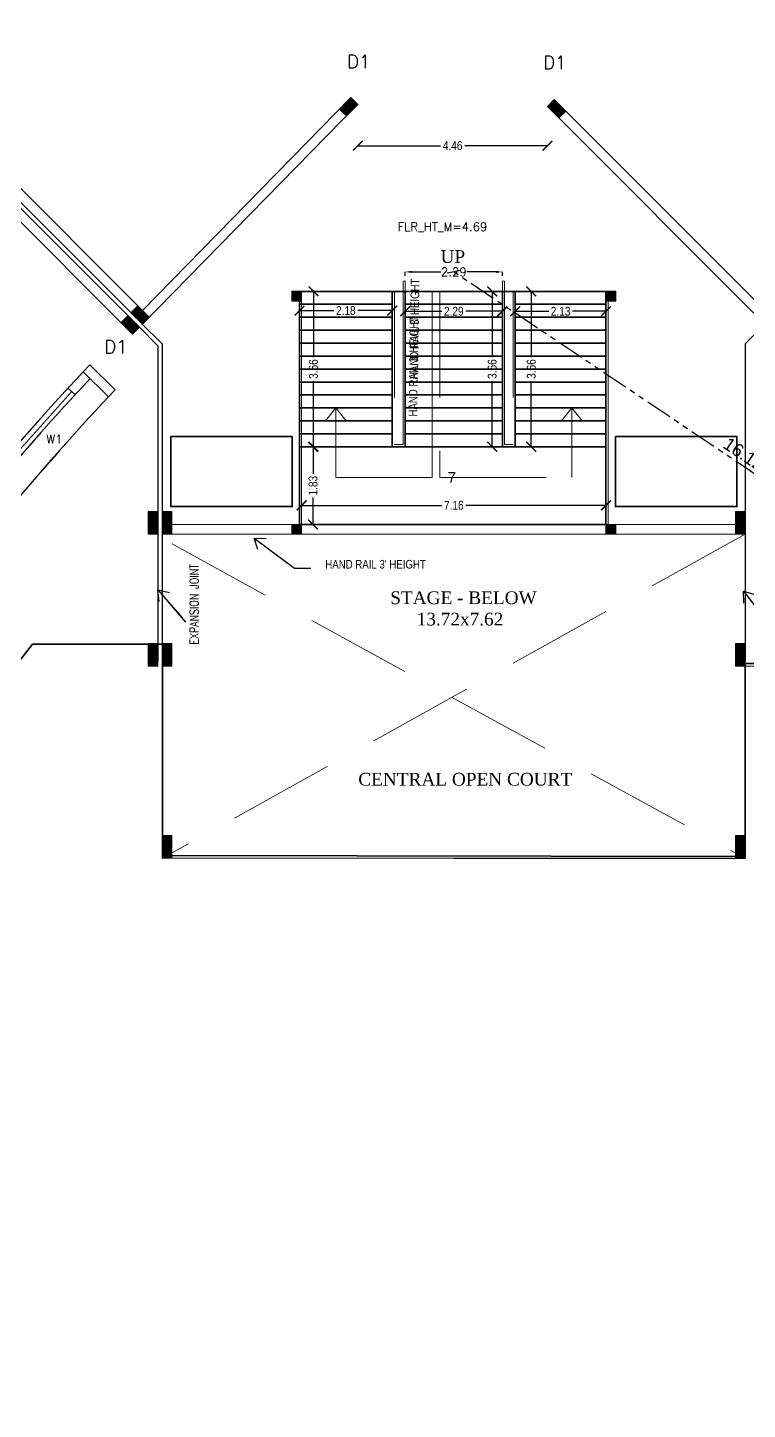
# Model space of a CAD drawing. Header units: metres. Extents: x 43 to 977, y 102 to 459.
# Drawn here: x 560.44 to 577.38, y 195.22 to 227.73 of the extents above; entities that cross this region are included whole.
import ezdxf

# ---------------------------------------------------------------- set-up
doc = ezdxf.new("R2010")
doc.units = ezdxf.units.M
doc.header["$MEASUREMENT"] = 0
doc.header["$PDMODE"] = 3
doc.linetypes.add('HIDDEN', pattern=[0.375, 0.25, -0.125])
doc.linetypes.add('PHANTOM2', pattern=[1.25, 0.625, -0.125, 0.125, -0.125, 0.125, -0.125])
doc.layers.get('0').update_dxf_attribs({"lineweight": 0})
doc.layers.get('Defpoints').update_dxf_attribs({"lineweight": 0})
for name, color, linetype, lineweight in [('BLK_1_FLR_1_BLT_UP_AREA_DEDUCT_EXISTING', 4, 'Continuous', 35), ('BLK_1_FLR_1_DRINKING_WATER', 7, 'Continuous', 35), ('BLK_1_FLR_1_EXIT_WIDTH_STAIR', 4, 'Continuous', 35), ('BLK_1_FLR_1_STAIR_7', 4, 'Continuous', 35), ('BLK_1_FLR_1_STAIR_7_FLIGHT_1', 4, 'Continuous', 35), ('BLK_1_FLR_1_STAIR_7_FLIGHT_2', 4, 'Continuous', 35), ('BLK_1_FLR_1_STAIR_7_FLIGHT_3', 4, 'Continuous', 35), ('BLK_1_FLR_1_STAIR_7_LANDING_1', 4, 'Continuous', 35), ('Column', 1, 'Continuous', 0), ('DIST_EXIT', 7, 'Continuous', 35), ('dotted line', 9, 'Continuous', 0), ('FURN', 30, 'Continuous', 0), ('hatch', 7, 'Continuous', 0), ('main wall', 150, 'Continuous', 0), ('RTEXT', 4, 'Continuous', 0), ('Staircase', 140, 'Continuous', 0), ('TE', 9, 'Continuous', 0), ('TEXT', 130, 'Continuous', 0), ('WALL', 7, 'Continuous', 0), ('WIN', 13, 'Continuous', 0)]:
    doc.layers.add(name, color=color, linetype=linetype, lineweight=lineweight)
doc.styles.add('ARIAL', font='arial.ttf')
doc.styles.add('RTEXT', font='arial.ttf', dxfattribs={"width": 0.8, "height": 8})
doc.styles.get("Standard").update_dxf_attribs({"font": 'romans.shx'})
doc.styles.add('style2', font='romantic.ttf')
doc.styles.add('style4', font='swissek.ttf')
doc.styles.add('visa', font='swissc.ttf')
doc.dimstyles.new('Copy of o3 400', dxfattribs={"dimscale": 0.23, "dimtxt": 0.9, "dimasz": 1, "dimexe": 5, "dimexo": 9, "dimgap": 0.23, "dimtad": 0, "dimlfac": 4, "dimzin": 3, "dimdsep": 46, "dimtxsty": 'visa', "dimblk": 'ARCHTICK', "dimcen": 0.09, "dimse1": 1, "dimse2": 1, "dimclrd": 7, "dimclre": 256, "dimclrt": 7, "dimadec": 0, "dimazin": 0, "dimtfac": 0.23, "dimtofl": 0, "dimtmove": 2, "dimatfit": 1, "dimldrblk": 'ARCHTICK', "dimfxl": 0, "dimtolj": 1, "dimtzin": 0, "dimarcsym": 0})
doc.dimstyles.new('o3', dxfattribs={"dimscale": 0.23, "dimtxt": 0.9, "dimasz": 1, "dimexe": 5, "dimexo": 9, "dimgap": 0.23, "dimtad": 0, "dimzin": 3, "dimdsep": 46, "dimtxsty": 'visa', "dimblk": 'ARCHTICK', "dimcen": 0.09, "dimse1": 1, "dimse2": 1, "dimclrd": 7, "dimclre": 256, "dimclrt": 7, "dimadec": 0, "dimazin": 0, "dimtfac": 0.23, "dimtofl": 0, "dimtmove": 2, "dimatfit": 1, "dimldrblk": 'ARCHTICK', "dimfxl": 0, "dimtolj": 1, "dimtzin": 0, "dimarcsym": 0})
doc.dimstyles.new('OPEN SPACE', dxfattribs={"dimtxt": 0.3, "dimasz": 0.23, "dimexe": 0.1875, "dimexo": 0.0625, "dimgap": 0.09, "dimtad": 3, "dimzin": 0, "dimdsep": 46, "dimtxsty": 'ARIAL', "dimblk": 'OBLIQUE', "dimcen": 0.09, "dimse1": 1, "dimse2": 1, "dimclrd": 6, "dimclre": 6, "dimclrt": 7, "dimadec": 0, "dimazin": 0, "dimtfac": 0.5, "dimtix": 1, "dimtmove": 0, "dimatfit": 3, "dimfxl": 0, "dimtolj": 1, "dimtzin": 0, "dimarcsym": 0})
doc.dimstyles.new('STANDARD$0', dxfattribs={"dimtxt": 7, "dimasz": 3, "dimexe": 3, "dimexo": 1, "dimgap": 1.5, "dimtad": 1, "dimdec": 1, "dimzin": 1, "dimdsep": 46, "dimlunit": 4, "dimtxsty": 'Standard', "dimblk": 'OBLIQUE', "dimcen": 0.09375, "dimdle": 1, "dimclrd": 8, "dimclre": 8, "dimclrt": 7, "dimadec": 1, "dimazin": 0, "dimtfac": 1, "dimtdec": 1, "dimtix": 1, "dimtmove": 2, "dimatfit": 3, "dimldrblk": 'ARCHTICK', "dimfxl": 0, "dimfrac": 2, "dimtolj": 1, "dimtzin": 0, "dimarcsym": 0})

# ---------------------------------------------------------------- blocks, each defined once
blk = doc.blocks.new('_ArchTick')
at = {"color": 0, "const_width": 0.15}
blk.add_lwpolyline([(-0.5, -0.5), (0.5, 0.5)], dxfattribs=at)
blk = doc.blocks.new('*D235')
at = {"layer": 'Defpoints', "color": 0, "lineweight": 30}
for p in [(574.051, 216.491), (566.889, 216.041), (574.051, 216.041)]:
    blk.add_point(p, dxfattribs=at)
at = {"layer": 'WALL', "color": 7, "lineweight": -2}
for p, q in [((566.889, 216.491), (570.189, 216.491)), ((574.051, 216.491), (570.752, 216.491))]:
    blk.add_line(p, q, dxfattribs=at)
at = {"layer": 'WALL', "color": 7, "lineweight": -2, "xscale": 0.23, "yscale": 0.23, "zscale": 0.23, "rotation": 180}
blk.add_blockref('_ArchTick', (566.889, 216.491), dxfattribs=at)
at = {"layer": 'WALL', "color": 7, "lineweight": -2, "xscale": 0.23, "yscale": 0.23, "zscale": 0.23}
blk.add_blockref('_ArchTick', (574.051, 216.491), dxfattribs=at)
at = {"layer": 'WALL', "color": 7, "insert": (570.47, 216.491), "char_height": 0.207, "attachment_point": 5, "style": 'visa'}
blk.add_mtext('\\A1;7.16', dxfattribs=at)
blk = doc.blocks.new('*D525')
at = {"layer": 'Defpoints', "color": 0, "lineweight": 30}
for p in [(568.212, 225.922), (572.674, 225.874), (568.212, 224.953)]:
    blk.add_point(p, dxfattribs=at)
at = {"layer": 'WALL', "color": 7, "lineweight": -2}
for p, q in [((568.212, 224.953), (570.16, 224.953)), ((572.674, 224.953), (570.727, 224.953))]:
    blk.add_line(p, q, dxfattribs=at)
at = {"layer": 'WALL', "color": 7, "lineweight": -2, "xscale": 0.23, "yscale": 0.23, "zscale": 0.23, "rotation": 180}
blk.add_blockref('_ArchTick', (568.212, 224.953), dxfattribs=at)
at = {"layer": 'WALL', "color": 7, "lineweight": -2, "xscale": 0.23, "yscale": 0.23, "zscale": 0.23}
blk.add_blockref('_ArchTick', (572.674, 224.953), dxfattribs=at)
at = {"layer": 'WALL', "color": 7, "insert": (570.443, 224.953), "char_height": 0.207, "attachment_point": 5, "style": 'visa'}
blk.add_mtext('\\A1;4.46', dxfattribs=at)
blk = doc.blocks.new('*D696')
at = {"layer": 'BLK_1_FLR_1_STAIR_7_LANDING_1', "color": 1, "lineweight": -2, "ltscale": 20}
for p, q in [((566.889, 216.491), (570.188, 216.491)), ((574.051, 216.491), (570.751, 216.491))]:
    blk.add_line(p, q, dxfattribs=at)
at = {"layer": 'Defpoints', "color": 0, "lineweight": 30, "ltscale": 20}
for p in [(574.051, 216.491), (566.889, 216.041), (574.051, 216.041)]:
    blk.add_point(p, dxfattribs=at)
at = {"layer": 'BLK_1_FLR_1_STAIR_7_LANDING_1', "color": 1, "lineweight": -2, "ltscale": 20, "xscale": 0.23, "yscale": 0.23, "zscale": 0.23, "rotation": 180}
blk.add_blockref('_ArchTick', (566.889, 216.491), dxfattribs=at)
at = {"layer": 'BLK_1_FLR_1_STAIR_7_LANDING_1', "color": 1, "lineweight": -2, "ltscale": 20, "xscale": 0.23, "yscale": 0.23, "zscale": 0.23}
blk.add_blockref('_ArchTick', (574.051, 216.491), dxfattribs=at)
at = {"layer": 'BLK_1_FLR_1_STAIR_7_LANDING_1', "color": 1, "lineweight": 35, "ltscale": 20, "insert": (570.47, 216.491), "char_height": 0.207, "attachment_point": 5, "style": 'visa'}
blk.add_mtext('\\A1;7.16', dxfattribs=at)
blk = doc.blocks.new('*D710')
at = {"layer": 'BLK_1_FLR_1_STAIR_7_LANDING_1', "color": 2, "lineweight": -2, "ltscale": 20}
for p, q in [((567.158, 217.869), (567.158, 217.231)), ((567.158, 216.041), (567.158, 216.679))]:
    blk.add_line(p, q, dxfattribs=at)
at = {"layer": 'Defpoints', "color": 0, "lineweight": 30, "ltscale": 20}
for p in [(566.838, 217.869), (566.838, 216.041), (567.158, 216.041)]:
    blk.add_point(p, dxfattribs=at)
at = {"layer": 'BLK_1_FLR_1_STAIR_7_LANDING_1', "color": 2, "lineweight": -2, "ltscale": 20, "xscale": 0.23, "yscale": 0.23, "zscale": 0.23}
for p, rotation in [((567.158, 217.869), 90), ((567.158, 216.041), 270)]:
    blk.add_blockref('_ArchTick', p, dxfattribs=dict(at, rotation=rotation))
at = {"layer": 'BLK_1_FLR_1_STAIR_7_LANDING_1', "color": 2, "lineweight": 35, "ltscale": 20, "insert": (567.158, 216.955), "char_height": 0.207, "attachment_point": 5, "rotation": 90, "style": 'visa'}
blk.add_mtext('\\A1;1.83', dxfattribs=at)
blk = doc.blocks.new('*D711')
at = {"layer": 'BLK_1_FLR_1_STAIR_7_FLIGHT_1', "color": 2, "lineweight": -2, "ltscale": 20}
for p, q in [((566.838, 221.073), (567.65, 221.073)), ((569.022, 221.073), (568.21, 221.073))]:
    blk.add_line(p, q, dxfattribs=at)
at = {"layer": 'Defpoints', "color": 0, "lineweight": 30, "ltscale": 20}
for p in [(566.838, 221.526), (569.022, 221.526), (566.838, 221.073)]:
    blk.add_point(p, dxfattribs=at)
at = {"layer": 'BLK_1_FLR_1_STAIR_7_FLIGHT_1', "color": 2, "lineweight": -2, "ltscale": 20, "xscale": 0.23, "yscale": 0.23, "zscale": 0.23, "rotation": 180}
blk.add_blockref('_ArchTick', (566.838, 221.073), dxfattribs=at)
at = {"layer": 'BLK_1_FLR_1_STAIR_7_FLIGHT_1', "color": 2, "lineweight": -2, "ltscale": 20, "xscale": 0.23, "yscale": 0.23, "zscale": 0.23}
blk.add_blockref('_ArchTick', (569.022, 221.073), dxfattribs=at)
at = {"layer": 'BLK_1_FLR_1_STAIR_7_FLIGHT_1', "color": 2, "lineweight": 35, "ltscale": 20, "insert": (567.93, 221.073), "char_height": 0.207, "attachment_point": 5, "style": 'visa'}
blk.add_mtext('\\A1;2.18', dxfattribs=at)
blk = doc.blocks.new('*D712')
at = {"layer": 'BLK_1_FLR_1_STAIR_7_FLIGHT_1', "color": 1, "lineweight": -2, "ltscale": 20}
for p, q in [((567.167, 221.526), (567.167, 219.98)), ((567.167, 217.869), (567.167, 219.416))]:
    blk.add_line(p, q, dxfattribs=at)
at = {"layer": 'Defpoints', "color": 0, "lineweight": 30, "ltscale": 20}
for p in [(566.838, 221.526), (566.838, 217.869), (567.167, 217.869)]:
    blk.add_point(p, dxfattribs=at)
at = {"layer": 'BLK_1_FLR_1_STAIR_7_FLIGHT_1', "color": 1, "lineweight": -2, "ltscale": 20, "xscale": 0.23, "yscale": 0.23, "zscale": 0.23}
for p, rotation in [((567.167, 221.526), 90), ((567.167, 217.869), 270)]:
    blk.add_blockref('_ArchTick', p, dxfattribs=dict(at, rotation=rotation))
at = {"layer": 'BLK_1_FLR_1_STAIR_7_FLIGHT_1', "color": 1, "lineweight": 35, "ltscale": 20, "insert": (567.167, 219.698), "char_height": 0.207, "attachment_point": 5, "rotation": 90, "style": 'visa'}
blk.add_mtext('\\A1;3.66', dxfattribs=at)
blk = doc.blocks.new('*D713')
at = {"layer": 'BLK_1_FLR_1_EXIT_WIDTH_STAIR', "color": 0, "lineweight": -2}
for p, q in [((569.327, 221.894), (569.327, 221.983)), ((569.479, 221.983), (570.163, 221.983)), ((571.46, 221.983), (570.777, 221.983)), ((571.613, 221.894), (571.613, 221.983))]:
    blk.add_line(p, q, dxfattribs=at)
at = {"layer": 'BLK_1_FLR_1_EXIT_WIDTH_STAIR', "color": 0, "lineweight": 30}
for points in [[(569.479, 222.009), (569.479, 221.958), (569.327, 221.983)], [(571.46, 222.009), (571.46, 221.958), (571.613, 221.983)]]:
    blk.add_solid(points, dxfattribs=at)
at = {"layer": 'Defpoints', "color": 0, "lineweight": 30}
for p in [(569.327, 221.983), (569.327, 221.526), (571.613, 221.526)]:
    blk.add_point(p, dxfattribs=at)
at = {"layer": 'BLK_1_FLR_1_EXIT_WIDTH_STAIR', "color": 0, "lineweight": 30, "insert": (570.47, 221.983), "char_height": 0.2032, "attachment_point": 5}
blk.add_mtext('\\A1;2.29', dxfattribs=at)
blk = doc.blocks.new('_Oblique')
at = {"color": 0, "linetype": 'ByBlock', "lineweight": -2}
blk.add_line((-0.5, -0.5), (0.5, 0.5), dxfattribs=at)
blk = doc.blocks.new('*D723')
at = {"layer": 'Defpoints', "color": 0, "lineweight": 80}
for p in [(570.47, 221.983), (570.47, 221.983), (583.856, 213.001)]:
    blk.add_point(p, dxfattribs=at)
at = {"layer": 'DIST_EXIT', "color": 7, "linetype": 'PHANTOM2', "lineweight": -2}
blk.add_line((583.856, 213.001), (570.47, 221.983), dxfattribs=at)
at = {"layer": 'DIST_EXIT', "color": 7, "lineweight": -2, "xscale": 0.23, "yscale": 0.23, "zscale": 0.23}
for p, rotation in [((570.47, 221.983), 146.1385459461332), ((583.856, 213.001), 326.1385459461332)]:
    blk.add_blockref('_Oblique', p, dxfattribs=dict(at, rotation=rotation))
at = {"layer": 'DIST_EXIT', "color": 7, "lineweight": 35, "insert": (577.298, 217.694), "char_height": 0.3, "attachment_point": 5, "rotation": 326.1385, "style": 'ARIAL'}
blk.add_mtext('\\A1;16.12', dxfattribs=at)
blk = doc.blocks.new('*D899')
at = {"layer": 'BLK_1_FLR_1_STAIR_7_FLIGHT_2', "color": 1, "lineweight": -2, "ltscale": 20}
for p, q in [((571.374, 221.526), (571.374, 219.98)), ((571.374, 217.869), (571.374, 219.416))]:
    blk.add_line(p, q, dxfattribs=at)
at = {"layer": 'Defpoints', "color": 0, "lineweight": 30, "ltscale": 20}
for p in [(571.613, 221.526), (571.374, 217.869), (571.613, 217.869)]:
    blk.add_point(p, dxfattribs=at)
at = {"layer": 'BLK_1_FLR_1_STAIR_7_FLIGHT_2', "color": 1, "lineweight": -2, "ltscale": 20, "xscale": 0.23, "yscale": 0.23, "zscale": 0.23}
for p, rotation in [((571.374, 221.526), 90), ((571.374, 217.869), 270)]:
    blk.add_blockref('_ArchTick', p, dxfattribs=dict(at, rotation=rotation))
at = {"layer": 'BLK_1_FLR_1_STAIR_7_FLIGHT_2', "color": 1, "lineweight": 35, "ltscale": 20, "insert": (571.374, 219.698), "char_height": 0.207, "attachment_point": 5, "rotation": 90, "style": 'visa'}
blk.add_mtext('\\A1;3.66', dxfattribs=at)
blk = doc.blocks.new('*D900')
at = {"layer": 'BLK_1_FLR_1_STAIR_7_FLIGHT_2', "color": 2, "lineweight": -2, "ltscale": 20}
for p, q in [((569.327, 221.057), (570.19, 221.057)), ((571.613, 221.057), (570.75, 221.057))]:
    blk.add_line(p, q, dxfattribs=at)
at = {"layer": 'Defpoints', "color": 0, "lineweight": 30, "ltscale": 20}
for p in [(569.327, 221.526), (571.613, 221.526), (569.327, 221.057)]:
    blk.add_point(p, dxfattribs=at)
at = {"layer": 'BLK_1_FLR_1_STAIR_7_FLIGHT_2', "color": 2, "lineweight": -2, "ltscale": 20, "xscale": 0.23, "yscale": 0.23, "zscale": 0.23, "rotation": 180}
blk.add_blockref('_ArchTick', (569.327, 221.057), dxfattribs=at)
at = {"layer": 'BLK_1_FLR_1_STAIR_7_FLIGHT_2', "color": 2, "lineweight": -2, "ltscale": 20, "xscale": 0.23, "yscale": 0.23, "zscale": 0.23}
blk.add_blockref('_ArchTick', (571.613, 221.057), dxfattribs=at)
at = {"layer": 'BLK_1_FLR_1_STAIR_7_FLIGHT_2', "color": 2, "lineweight": 35, "ltscale": 20, "insert": (570.47, 221.057), "char_height": 0.207, "attachment_point": 5, "style": 'visa'}
blk.add_mtext('\\A1;2.29', dxfattribs=at)
blk = doc.blocks.new('*D901')
at = {"layer": 'BLK_1_FLR_1_STAIR_7_FLIGHT_3', "color": 1, "lineweight": -2, "ltscale": 20}
for p, q in [((572.294, 221.526), (572.294, 219.98)), ((572.294, 217.869), (572.294, 219.416))]:
    blk.add_line(p, q, dxfattribs=at)
at = {"layer": 'Defpoints', "color": 0, "lineweight": 30, "ltscale": 20}
for p in [(571.917, 221.526), (571.917, 217.869), (572.294, 217.869)]:
    blk.add_point(p, dxfattribs=at)
at = {"layer": 'BLK_1_FLR_1_STAIR_7_FLIGHT_3', "color": 1, "lineweight": -2, "ltscale": 20, "xscale": 0.23, "yscale": 0.23, "zscale": 0.23}
for p, rotation in [((572.294, 221.526), 90), ((572.294, 217.869), 270)]:
    blk.add_blockref('_ArchTick', p, dxfattribs=dict(at, rotation=rotation))
at = {"layer": 'BLK_1_FLR_1_STAIR_7_FLIGHT_3', "color": 1, "lineweight": 35, "ltscale": 20, "insert": (572.294, 219.698), "char_height": 0.207, "attachment_point": 5, "rotation": 90, "style": 'visa'}
blk.add_mtext('\\A1;3.66', dxfattribs=at)
blk = doc.blocks.new('*D902')
at = {"layer": 'BLK_1_FLR_1_STAIR_7_FLIGHT_3', "color": 2, "lineweight": -2, "ltscale": 20}
for p, q in [((571.917, 221.057), (572.704, 221.057)), ((574.051, 221.057), (573.264, 221.057))]:
    blk.add_line(p, q, dxfattribs=at)
at = {"layer": 'Defpoints', "color": 0, "lineweight": 30, "ltscale": 20}
for p in [(571.917, 221.526), (574.051, 221.526), (571.917, 221.057)]:
    blk.add_point(p, dxfattribs=at)
at = {"layer": 'BLK_1_FLR_1_STAIR_7_FLIGHT_3', "color": 2, "lineweight": -2, "ltscale": 20, "xscale": 0.23, "yscale": 0.23, "zscale": 0.23, "rotation": 180}
blk.add_blockref('_ArchTick', (571.917, 221.057), dxfattribs=at)
at = {"layer": 'BLK_1_FLR_1_STAIR_7_FLIGHT_3', "color": 2, "lineweight": -2, "ltscale": 20, "xscale": 0.23, "yscale": 0.23, "zscale": 0.23}
blk.add_blockref('_ArchTick', (574.051, 221.057), dxfattribs=at)
at = {"layer": 'BLK_1_FLR_1_STAIR_7_FLIGHT_3', "color": 2, "lineweight": 35, "ltscale": 20, "insert": (572.984, 221.057), "char_height": 0.207, "attachment_point": 5, "style": 'visa'}
blk.add_mtext('\\A1;2.13', dxfattribs=at)

msp = doc.modelspace()

# ---------------------------------------------------------------- hatches: boundary and pattern name
at = {"layer": 'hatch'}
h = msp.add_hatch(dxfattribs=at)
h.set_pattern_fill('ANSI31', color=256, scale=0.025396, angle=90, style=0)
h.set_pattern_definition([(135, (-1002.6096564, -5144.6853003), (-0.0022447263868, -0.0022447263868), [])])
h.paths.add_polyline_path([(567.78151, 225.81455), (567.94313, 225.65293), (568.2125, 225.9223), (568.05088, 226.08392)])
h = msp.add_hatch(dxfattribs=at)
h.set_pattern_fill('ANSI31', color=256, scale=0.025396, style=0)
h.set_pattern_definition([(45, (-4797.6642533, 1796.42716), (-0.0022447263868, 0.0022447263868), [])])
h.paths.add_polyline_path([(572.8356, 226.03599), (572.67398, 225.87437), (572.94335, 225.605), (573.10497, 225.76662)])
h = msp.add_hatch(dxfattribs=at)
h.set_pattern_fill('ANSI31', color=256, scale=0.025396, angle=90, style=0)
h.set_pattern_definition([(135, (-5004.0018343, 1782.711837), (-0.0022447263868, -0.0022447263868), [])])
h.paths.add_polyline_path([(566.88932, 221.52679), (566.66075, 221.52679), (566.66075, 221.29822), (566.88932, 221.29822)])
h = msp.add_hatch(dxfattribs=at)
h.set_pattern_fill('ANSI31', color=256, scale=0.025396, angle=90, style=0)
h.set_pattern_definition([(135, (-4996.611546, 1782.711837), (-0.0022447263868, -0.0022447263868), [])])
h.paths.add_polyline_path([(574.27961, 221.52679), (574.05104, 221.52679), (574.05104, 221.29822), (574.27961, 221.29822)])
h = msp.add_hatch(dxfattribs=at)
h.set_pattern_fill('ANSI31', color=256, scale=0.025396, angle=47.704604, style=0)
h.set_pattern_definition([(85.781527016, (5394.1716683, -2810.3588027), (0.0031659221228, -0.0002335170556), [])])
h.paths.add_polyline_path([(563.30432, 220.91599), (563.14282, 220.75425), (562.87326, 221.02341), (563.03476, 221.18515)])
h = msp.add_hatch(dxfattribs=at)
h.set_pattern_fill('ANSI31', color=256, scale=0.025396, angle=47.704604, style=0)
h.set_pattern_definition([(85.781527016, (5394.3875624, -2810.6085808), (0.0031659221228, -0.0002335170556), [])])
h.paths.add_polyline_path([(563.07082, 220.68259), (562.90932, 220.52085), (562.63975, 220.79002), (562.80125, 220.95176)])
h = msp.add_hatch(dxfattribs=at)
h.set_pattern_fill('ANSI31', color=256, scale=0.025396, angle=360, style=0)
h.set_pattern_definition([(315, (-4875.8176883, -1449.5495568), (-0.0022447263868, -0.0022447263868), [])])
h.paths.add_polyline_path([(563.50833, 216.34447), (563.27976, 216.34447), (563.27976, 215.81115), (563.50833, 215.81115)])
h = msp.add_hatch(dxfattribs=at)
h.set_pattern_fill('ANSI31', color=256, scale=0.025396, angle=360, style=0)
h.set_pattern_definition([(315, (-4875.487538, -1449.5495568), (-0.0022447263868, -0.0022447263868), [])])
h.paths.add_polyline_path([(563.83848, 216.34447), (563.60991, 216.34447), (563.60991, 215.81115), (563.83848, 215.81115)])
h = msp.add_hatch(dxfattribs=at)
h.set_pattern_fill('ANSI31', color=256, scale=0.025396, angle=360, style=0)
h.set_pattern_definition([(315, (-4861.99928, -1449.5501333), (-0.0022447263868, -0.0022447263868), [])])
h.paths.add_polyline_path([(577.32674, 216.34389), (577.09817, 216.34389), (577.09817, 215.81057), (577.32674, 215.81057)])
h = msp.add_hatch(dxfattribs=at)
h.set_pattern_fill('ANSI31', color=256, scale=0.025396, angle=90, style=0)
h.set_pattern_definition([(135, (-5004.0018343, 1777.226262), (-0.0022447263868, -0.0022447263868), [])])
h.paths.add_polyline_path([(566.88932, 216.04121), (566.66075, 216.04121), (566.66075, 215.81265), (566.88932, 215.81265)])
h = msp.add_hatch(dxfattribs=at)
h.set_pattern_fill('ANSI31', color=256, scale=0.025396, angle=90, style=0)
h.set_pattern_definition([(135, (-4996.611546, 1777.226262), (-0.0022447263868, -0.0022447263868), [])])
h.paths.add_polyline_path([(574.27961, 216.04121), (574.05104, 216.04121), (574.05104, 215.81265), (574.27961, 215.81265)])
h = msp.add_hatch(dxfattribs=at)
h.set_pattern_fill('ANSI31', color=256, scale=0.025396, angle=360, style=0)
h.set_pattern_definition([(315, (-4875.8176883, -1452.6525675), (-0.0022447263868, -0.0022447263868), [])])
h.paths.add_polyline_path([(563.50833, 213.24146), (563.27976, 213.24146), (563.27976, 212.70814), (563.50833, 212.70814)])
h = msp.add_hatch(dxfattribs=at)
h.set_pattern_fill('ANSI31', color=256, scale=0.025396, angle=360, style=0)
h.set_pattern_definition([(315, (-4875.487538, -1452.6525675), (-0.0022447263868, -0.0022447263868), [])])
h.paths.add_polyline_path([(563.83848, 213.24146), (563.60991, 213.24146), (563.60991, 212.70814), (563.83848, 212.70814)])
h = msp.add_hatch(dxfattribs=at)
h.set_pattern_fill('ANSI31', color=256, scale=0.025396, angle=360, style=0)
h.set_pattern_definition([(315, (-4861.99928, -1452.653144), (-0.0022447263868, -0.0022447263868), [])])
h.paths.add_polyline_path([(577.32674, 213.24088), (577.09817, 213.24088), (577.09817, 212.70756), (577.32674, 212.70756)])
h = msp.add_hatch(dxfattribs=at)
h.set_pattern_fill('ANSI31', color=256, scale=0.025396, angle=360, style=0)
h.set_pattern_definition([(315, (-4875.487538, -1457.166914), (-0.0022447263868, -0.0022447263868), [])])
h.paths.add_polyline_path([(563.83848, 208.72711), (563.60991, 208.72711), (563.60991, 208.19379), (563.83848, 208.19379)])
h = msp.add_hatch(dxfattribs=at)
h.set_pattern_fill('ANSI31', color=256, scale=0.025396, angle=360, style=0)
h.set_pattern_definition([(315, (-4861.99928, -1457.1674906), (-0.0022447263868, -0.0022447263868), [])])
h.paths.add_polyline_path([(577.32674, 208.72654), (577.09817, 208.72654), (577.09817, 208.19322), (577.32674, 208.19322)])

# ---------------------------------------------------------------- linework, layer by layer
at = {"layer": 'BLK_1_FLR_1_BLT_UP_AREA_DEDUCT_EXISTING', "color": 26, "lineweight": 35}
msp.add_lwpolyline([(580.58007, 212.7679), (577.32669, 212.7679), (577.32673, 208.23164), (563.61155, 208.24986), (563.61155, 213.22147), (560.55893, 213.22147), (560.28469, 212.86987)], dxfattribs=at)
at = {"layer": 'BLK_1_FLR_1_DRINKING_WATER', "color": 7, "lineweight": 35}
for points in [[(563.81358, 218.10784), (566.67032, 218.10784), (566.67032, 216.46378), (563.81358, 216.46378)], [(574.27502, 218.10784), (577.13175, 218.10784), (577.13175, 216.46378), (574.27502, 216.46378)]]:
    msp.add_lwpolyline(points, close=True, dxfattribs=at)
at = {"layer": 'BLK_1_FLR_1_STAIR_7', "color": 1, "lineweight": 35, "ltscale": 20}
msp.add_lwpolyline([(566.8381, 221.52636), (574.05062, 221.52636), (574.05062, 216.04079), (566.8381, 216.04079)], close=True, dxfattribs=at)
at = {"layer": 'BLK_1_FLR_1_STAIR_7_FLIGHT_1', "color": 7, "lineweight": 35, "ltscale": 20}
for p, q in [((566.8381, 221.22161), (569.02217, 221.22161)), ((566.8381, 220.91686), (569.02217, 220.91686)), ((566.8381, 220.6121), (569.02217, 220.6121)), ((566.8381, 220.30735), (569.02217, 220.30735)), ((566.8381, 220.00259), (569.02217, 220.00259)), ((566.8381, 219.69784), (569.02217, 219.69784)), ((566.8381, 219.39308), (569.02217, 219.39308)), ((566.8381, 219.08833), (569.02217, 219.08833)), ((566.8381, 219.08833), (569.02217, 219.08833)), ((566.8381, 218.78358), (569.02217, 218.78358)), ((566.8381, 218.47882), (569.02217, 218.47882)), ((566.8381, 218.17407), (569.02217, 218.17407)), ((566.8889, 217.86931), (569.02217, 217.86931))]:
    msp.add_line(p, q, dxfattribs=at)
msp.add_lwpolyline([(566.8381, 221.52636), (569.02217, 221.52636), (569.02217, 217.86931), (566.8381, 217.86931)], close=True, dxfattribs=at)
at = {"layer": 'BLK_1_FLR_1_STAIR_7_FLIGHT_2', "color": 7, "lineweight": 35, "ltscale": 20}
for p, q in [((569.32693, 221.22161), (571.61258, 221.22161)), ((569.32693, 220.91686), (571.61258, 220.91686)), ((569.32693, 220.6121), (571.61258, 220.6121)), ((569.32693, 220.30735), (571.61258, 220.30735)), ((569.32693, 220.00259), (571.61258, 220.00259)), ((569.32693, 219.69784), (571.61258, 219.69784)), ((569.32693, 219.39308), (571.61258, 219.39308)), ((569.32693, 219.08833), (571.61258, 219.08833)), ((569.32693, 219.08833), (571.61258, 219.08833)), ((569.32693, 218.78358), (571.61258, 218.78358)), ((569.32693, 218.47882), (571.61258, 218.47882)), ((569.32693, 218.17407), (571.61258, 218.17407)), ((569.32693, 217.86931), (571.61258, 217.86931))]:
    msp.add_line(p, q, dxfattribs=at)
msp.add_lwpolyline([(569.32693, 217.86931), (571.61258, 217.86931), (571.61258, 221.52636), (569.32693, 221.52636)], close=True, dxfattribs=at)
at = {"layer": 'BLK_1_FLR_1_STAIR_7_FLIGHT_3', "color": 7, "lineweight": 35, "ltscale": 20}
for p, q in [((571.91734, 221.22161), (574.05062, 221.22161)), ((571.91734, 220.91686), (574.05062, 220.91686)), ((571.91734, 220.6121), (574.05062, 220.6121)), ((571.91734, 220.30735), (574.05062, 220.30735)), ((571.91734, 220.00259), (574.05062, 220.00259)), ((571.91734, 219.69784), (574.05062, 219.69784)), ((571.91734, 219.39308), (574.05062, 219.39308)), ((571.91734, 219.08833), (574.05062, 219.08833)), ((571.91734, 219.08833), (574.05062, 219.08833)), ((571.91734, 218.78358), (574.05062, 218.78358)), ((571.91734, 218.47882), (574.05062, 218.47882)), ((571.91734, 218.17407), (574.05062, 218.17407)), ((571.91734, 217.86931), (574.05062, 217.86931))]:
    msp.add_line(p, q, dxfattribs=at)
msp.add_lwpolyline([(571.91734, 221.52636), (574.05062, 221.52636), (574.05062, 217.86931), (571.91734, 217.86931)], close=True, dxfattribs=at)
at = {"layer": 'BLK_1_FLR_1_STAIR_7_LANDING_1', "color": 7, "lineweight": 35, "ltscale": 20}
msp.add_lwpolyline([(566.8381, 217.86931), (574.05062, 217.86931), (574.05062, 216.04079), (566.8381, 216.04079)], close=True, dxfattribs=at)
at = {"layer": 'Column'}
for p, q in [((566.88932, 221.29822), (566.66075, 221.29822)), ((574.27961, 221.29822), (574.05104, 221.29822)), ((566.88932, 215.81265), (566.66075, 215.81265)), ((574.27961, 215.81265), (574.05104, 215.81265))]:
    msp.add_line(p, q, dxfattribs=at)
for points in [[(568.05088, 226.08392), (567.78151, 225.81455), (567.94313, 225.65293), (568.2125, 225.9223), (568.05088, 226.08392)], [(573.10497, 225.76662), (572.8356, 226.03599), (572.67398, 225.87437), (572.94335, 225.605), (573.10497, 225.76662)]]:
    msp.add_lwpolyline(points, dxfattribs=at)
for points in [[(566.66075, 221.52679), (566.88932, 221.52679), (566.88932, 221.29822), (566.66075, 221.29822)], [(574.05104, 221.52679), (574.27961, 221.52679), (574.27961, 221.29822), (574.05104, 221.29822)], [(562.87326, 221.02341), (563.03476, 221.18515), (563.30432, 220.91599), (563.14282, 220.75425)], [(562.63975, 220.79002), (562.80125, 220.95176), (563.07082, 220.68259), (562.90932, 220.52085)], [(563.27976, 215.81115), (563.50833, 215.81115), (563.50833, 216.34447), (563.27976, 216.34447)], [(563.60991, 215.81115), (563.83848, 215.81115), (563.83848, 216.34447), (563.60991, 216.34447)], [(577.09817, 215.81057), (577.32674, 215.81057), (577.32674, 216.34389), (577.09817, 216.34389)], [(566.66075, 216.04121), (566.88932, 216.04121), (566.88932, 215.81265), (566.66075, 215.81265)], [(574.05104, 216.04121), (574.27961, 216.04121), (574.27961, 215.81265), (574.05104, 215.81265)], [(563.27976, 212.70814), (563.50833, 212.70814), (563.50833, 213.24146), (563.27976, 213.24146)], [(563.60991, 212.70814), (563.83848, 212.70814), (563.83848, 213.24146), (563.60991, 213.24146)], [(577.09817, 212.70756), (577.32674, 212.70756), (577.32674, 213.24088), (577.09817, 213.24088)], [(563.60991, 208.19379), (563.83848, 208.19379), (563.83848, 208.72711), (563.60991, 208.72711)], [(577.09817, 208.19322), (577.32674, 208.19322), (577.32674, 208.72654), (577.09817, 208.72654)]]:
    msp.add_lwpolyline(points, close=True, dxfattribs=at)
at = {"layer": 'dotted line'}
msp.add_lwpolyline([(569.96021, 221.52679), (569.96021, 217.14275), (567.6938, 217.14275), (567.6938, 218.784), (567.93714, 218.47925), (567.6938, 218.784), (567.45047, 218.47925)], dxfattribs=at)
at = {"layer": 'FURN'}
for centre, start in [((614.24133, 170.58276), 136.9640264), ((614.24549, 170.57741), 138.3372366)]:
    msp.add_arc(centre, 71.00589, start, 142.7396047, dxfattribs=at)
at = {"layer": 'hatch', "linetype": 'HIDDEN', "ltscale": 10}
for p, q in [((577.32674, 215.81266), (563.61155, 208.18845)), ((563.84012, 215.58365), (577.32881, 208.18845))]:
    msp.add_line(p, q, dxfattribs=at)
at = {"layer": 'main wall', "linetype": 'HIDDEN', "lineweight": -3, "ltscale": 50}
for p, q in [((563.60991, 220.28785), (563.13136, 220.7657)), ((577.79051, 220.75515), (577.32674, 220.29138)), ((563.50833, 220.24573), (563.0576, 220.69579)), ((563.50833, 220.24573), (563.50833, 212.8309)), ((563.60991, 220.28785), (563.60991, 212.8309)), ((577.32674, 220.29138), (577.32674, 212.83032))]:
    msp.add_line(p, q, dxfattribs=at)
at = {"layer": 'Staircase'}
for p, q in [((569.27656, 221.76934), (569.32735, 221.77148)), ((569.27656, 217.92053), (569.27656, 221.76934)), ((569.32735, 221.77148), (569.32735, 217.86974)), ((571.6638, 221.76934), (571.61301, 221.77148)), ((571.61301, 221.77148), (571.61301, 217.86974)), ((571.6638, 217.92053), (571.6638, 221.76934)), ((569.07339, 221.52679), (569.0226, 221.52679)), ((571.61301, 221.52679), (569.32735, 221.52679)), ((571.86697, 221.52679), (571.91776, 221.52679)), ((571.61301, 221.22203), (569.32735, 221.22203)), ((571.61301, 220.91728), (569.32735, 220.91728)), ((571.61301, 220.61252), (569.32735, 220.61252)), ((571.61301, 220.30777), (569.32735, 220.30777)), ((571.61301, 220.00302), (569.32735, 220.00302)), ((571.61301, 219.69826), (569.32735, 219.69826)), ((571.61301, 219.39351), (569.32735, 219.39351)), ((571.61301, 219.08875), (569.32735, 219.08875)), ((571.61301, 218.784), (569.32735, 218.784)), ((569.0226, 217.86974), (569.32735, 217.86974)), ((569.07339, 217.92053), (569.27656, 217.92053)), ((571.91776, 217.86974), (571.61301, 217.86974)), ((571.86697, 217.92053), (571.6638, 217.92053)), ((560.55893, 213.22147), (563.1905, 213.22147)), ((560.55893, 213.22147), (563.61155, 213.22147)), ((563.61155, 213.22147), (563.61155, 208.19379)), ((580.56988, 212.78077), (577.32669, 212.78078)), ((580.53303, 212.70458), (577.32669, 212.70459)), ((577.32881, 208.19379), (563.61155, 208.19379))]:
    msp.add_line(p, q, dxfattribs=at)
at = {"layer": 'Staircase', "linetype": 'HIDDEN', "ltscale": 10}
for p, q in [((566.83853, 221.52679), (566.88932, 221.52679)), ((569.0226, 221.52679), (566.88932, 221.52679)), ((569.07339, 221.52679), (569.07339, 217.92053)), ((571.86697, 221.52679), (571.86697, 217.92053)), ((571.91776, 221.52679), (574.05104, 221.52679)), ((574.10183, 221.52679), (574.05104, 221.52679)), ((574.22881, 221.52679), (574.27961, 221.52679)), ((569.0226, 221.22203), (566.88932, 221.22203)), ((571.91776, 221.22203), (574.05104, 221.22203)), ((569.0226, 220.91728), (566.88932, 220.91728)), ((571.91776, 220.91728), (574.05104, 220.91728)), ((569.0226, 220.61252), (566.88932, 220.61252)), ((571.91776, 220.61252), (574.05104, 220.61252)), ((569.0226, 220.30777), (566.88932, 220.30777)), ((571.91776, 220.30777), (574.05104, 220.30777)), ((569.0226, 220.00302), (566.88932, 220.00302)), ((571.91776, 220.00302), (574.05104, 220.00302)), ((569.0226, 219.69826), (566.88932, 219.69826)), ((571.91776, 219.69826), (574.05104, 219.69826)), ((569.0226, 219.39351), (566.88932, 219.39351)), ((571.91776, 219.39351), (574.05104, 219.39351)), ((569.0226, 219.08875), (566.88932, 219.08875)), ((569.0226, 218.784), (566.88932, 218.784)), ((571.91776, 219.08875), (574.05104, 219.08875)), ((571.91776, 218.784), (574.05104, 218.784)), ((569.0226, 218.47925), (566.88932, 218.47925)), ((571.61301, 218.47925), (569.32735, 218.47925)), ((571.91776, 218.47925), (574.05104, 218.47925)), ((569.0226, 218.17449), (566.88932, 218.17449)), ((571.61301, 218.17449), (569.32735, 218.17449)), ((571.91776, 218.17449), (574.05104, 218.17449)), ((569.0226, 217.86974), (566.88932, 217.86974)), ((571.61301, 217.86974), (569.32735, 217.86974)), ((571.91776, 217.86974), (574.05104, 217.86974)), ((566.83853, 216.04121), (566.88932, 216.04121))]:
    msp.add_line(p, q, dxfattribs=at)
at = {"layer": 'Staircase', "linetype": 'Continuous', "ltscale": 10}
for p, q in [((566.88932, 221.52679), (566.88932, 216.04121)), ((574.05104, 221.52679), (574.05104, 216.04121)), ((574.10183, 221.52679), (574.10183, 216.04121)), ((566.83853, 221.29822), (566.83853, 216.04121))]:
    msp.add_line(p, q, dxfattribs=at)
at = {"layer": 'Staircase', "linetype": 'HIDDEN', "ltscale": 10}
for points in [[(569.0226, 221.52679), (569.0226, 217.86974)], [(570.14207, 221.52679), (570.14207, 217.14275), (573.24655, 217.14275), (573.24655, 218.784), (573.00322, 218.47925), (573.24655, 218.784), (573.48989, 218.47925)], [(571.91776, 221.52679), (571.91776, 217.86974)]]:
    msp.add_lwpolyline(points, dxfattribs=at)
at = {"layer": 'Staircase'}
msp.add_arc((613.82444, 171.01811), 67.95835, 141.6094914, 152.4174914, dxfattribs=at)
at = {"layer": 'WALL'}
for p, q in [((563.14262, 220.75405), (556.32769, 227.56898)), ((556.48931, 227.7306), (563.14105, 221.07886)), ((563.07079, 220.68222), (556.92701, 226.826)), ((562.90917, 220.5206), (556.92877, 226.50099)), ((563.14105, 221.07886), (568.04671, 226.08926)), ((568.2125, 225.9223), (568.05088, 226.08392)), ((572.8356, 226.03599), (572.67398, 225.87437)), ((572.94476, 225.92741), (572.8356, 226.03599)), ((563.14262, 220.75405), (568.20833, 225.92764)), ((577.79072, 220.75536), (572.67398, 225.87437)), ((577.79195, 221.07984), (572.94476, 225.92741)), ((562.89165, 220.53849), (563.0576, 220.69579)), ((562.49766, 219.20816), (561.90477, 219.80105)), ((562.34132, 219.04125), (561.74837, 219.63421)), ((561.39185, 219.24305), (561.56608, 219.09197)), ((562.34132, 219.04125), (562.49766, 219.20816)), ((561.19421, 217.78276), (561.34971, 217.95027)), ((577.32674, 216.04122), (563.61155, 216.04121)), ((563.61155, 216.04121), (563.61155, 212.70458)), ((577.32674, 216.04122), (577.32669, 212.70459)), ((577.32674, 215.81266), (563.61155, 215.81265)), ((577.0986, 215.81086), (577.32717, 215.81086)), ((577.0986, 215.81086), (577.32717, 215.81086)), ((563.60991, 212.70814), (563.83848, 212.70814)), ((563.60991, 212.70814), (563.83848, 212.70814)), ((577.0986, 212.70785), (577.32717, 212.70785)), ((577.0986, 212.70785), (577.32717, 212.70785)), ((563.60991, 208.19379), (563.83848, 208.19379)), ((563.60991, 208.19379), (563.83848, 208.19379)), ((577.0986, 208.1935), (577.32717, 208.1935)), ((577.0986, 208.1935), (577.32717, 208.1935))]:
    msp.add_line(p, q, dxfattribs=at)
at = {"layer": 'WALL', "color": 7}
msp.add_lwpolyline([(577.32673, 208.17558), (577.32669, 212.7679), (580.58007, 212.7679, -0.20759987), (594.66416, 159.3262), (594.66416, 159.3262), (594.66416, 159.3262), (591.83033, 159.31493), (546.63085, 159.3278, -0.20934812), (560.55893, 213.22147), (563.61155, 213.22147), (563.61155, 208.19379), (577.32673, 208.17558), (577.32669, 212.7679), (580.58007, 212.7679)], format="xyb", dxfattribs=at)
at = {"layer": 'WALL'}
for centre, radius, start, end in [((562.7448, 220.68135), 0.00287, 23.577547, 247.833671), ((563.87287, 219.71862), 1.25401, 129.761432, 140.219141), ((614.24133, 170.58276), 71.84397, 136.7587299, 142.9366286), ((614.24133, 170.58276), 71.6154, 136.9473044, 142.7503334), ((614.24549, 170.57741), 71.84397, 138.1408432, 142.9366286), ((614.24549, 170.57741), 71.6154, 138.3269654, 142.7503334)]:
    msp.add_arc(centre, radius, start, end, dxfattribs=at)
at = {"layer": 'WIN', "const_width": 0.0254}
msp.add_lwpolyline([(559.85052, 217.34742), (561.47897, 219.16751)], dxfattribs=at)

# ---------------------------------------------------------------- texts
at = {"lineweight": 80, "ltscale": 20, "insert": (570.32647, 217.2721), "char_height": 0.25, "attachment_point": 1, "style": 'style4'}
msp.add_mtext_dynamic_manual_height_columns('\\pt0.5;7', width=0.852409, gutter_width=50, heights=[0], dxfattribs=at)
at = {"layer": 'BLK_1_FLR_1_STAIR_7', "color": 1, "lineweight": 35, "ltscale": 20, "insert": (570.20315, 223.14549), "char_height": 0.2, "width": 2.4, "attachment_point": 2}
msp.add_mtext('FLR_HT_M=4.69', dxfattribs=at)
at = {"layer": 'RTEXT', "style": 'RTEXT', "width": 0.8}
for p in [(569.63102, 219.4616), (569.60858, 218.57876)]:
    msp.add_text("HAND RAIL 3' HEIGHT", height=0.2031694, rotation=89.30274, dxfattribs=at).set_placement(p)
msp.add_text("HAND RAIL 3' HEIGHT", height=0.2031694, dxfattribs=at).set_placement((567.44646, 215.00415))
at = {"layer": 'TEXT', "lineweight": -3, "width": 0.8}
msp.add_text('EXPANSION JOINT', height=0.2031694, rotation=90, dxfattribs=at).set_placement((564.46258, 213.21532))
at = {"layer": 'TEXT', "color": 4, "style": 'style2'}
for s, p in [('STAGE - BELOW', (568.97437, 214.16778)), ('13.72x7.62', (569.59612, 213.66512))]:
    msp.add_text(s, height=0.3, dxfattribs=at).set_placement(p)
at = {"layer": 'TEXT', "color": 4, "char_height": 0.3, "attachment_point": 1, "style": 'style2'}
for s, insert, width in [('{\\W7.40261;   }UP', (567.64285, 222.49501), 5.4820658), ('{\\W2.829876; }CENTRAL OPEN COURT', (567.90242, 210.19709), 5.536659)]:
    msp.add_mtext(s, dxfattribs=dict(at, insert=insert, width=width))
at = {"layer": 'WALL'}
for s, height, p in [('D1', 0.313036, (567.95651, 226.77576)), ('D1', 0.313036, (572.57074, 226.75465)), ('D1', 0.313036, (562.24136, 220.06689)), ('W1', 0.203169, (560.88128, 217.94453))]:
    msp.add_text(s, height=height, dxfattribs=at).set_placement(p)

# ---------------------------------------------------------------- dimensions: what is measured, and where the dimension line sits
at = {"layer": 'BLK_1_FLR_1_EXIT_WIDTH_STAIR', "color": 1, "lineweight": 30}
dim = msp.add_aligned_dim(p1=(571.61258, 221.52636), p2=(569.32693, 221.52636), distance=-0.45712, dimstyle='STANDARD$0', override={"dimscale": 0.001, "dimtxt": 203.2, "dimasz": 152.5, "dimexe": 0, "dimexo": 0, "dimgap": 2.286, "dimtad": 0, "dimtoh": 1, "dimdec": 2, "dimzin": 0, "dimlunit": 2, "dimpost": '', "dimcen": 2.286, "dimdle": 0, "dimclrd": 0, "dimclre": 0, "dimclrt": 0, "dimadec": 0, "dimtdec": 2, "dimtix": 0, "dimtofl": 0, "dimtmove": 0, "dimfxl": 89.5, "dimfxlon": 1, "dimfrac": 0}, dxfattribs=at)
dim.commit()
dim.dimension.update_dxf_attribs({"geometry": '*D713', "text_midpoint": (570.46976, 221.98349)})
at = {"layer": 'BLK_1_FLR_1_STAIR_7_FLIGHT_1', "color": 2, "lineweight": 35, "ltscale": 20}
dim = msp.add_aligned_dim(p1=(569.02217, 221.52636), p2=(566.8381, 221.52636), distance=0.45301, dimstyle='o3', override={"dimpost": '\\X', "dimclrd": 2, "dimclrt": 2, "dimfxl": 4, "dimfxlon": 1}, dxfattribs=at)
dim.commit()
dim.dimension.update_dxf_attribs({"geometry": '*D711', "text_midpoint": (567.93014, 221.07336)})
at = {"layer": 'BLK_1_FLR_1_STAIR_7_FLIGHT_1', "color": 1, "lineweight": 35, "ltscale": 20}
dim = msp.add_aligned_dim(p1=(566.8381, 221.52636), p2=(566.8381, 217.86931), distance=0.32871, dimstyle='o3', override={"dimpost": '\\X', "dimclrd": 1, "dimclrt": 1, "dimfxl": 4, "dimfxlon": 1}, dxfattribs=at)
dim.commit()
dim.dimension.update_dxf_attribs({"geometry": '*D712', "text_midpoint": (567.16681, 219.69784)})
at = {"layer": 'BLK_1_FLR_1_STAIR_7_FLIGHT_2', "color": 2, "lineweight": 35, "ltscale": 20}
dim = msp.add_aligned_dim(p1=(571.61258, 221.52636), p2=(569.32693, 221.52636), distance=0.46909, dimstyle='o3', override={"dimpost": '\\X', "dimclrd": 2, "dimclrt": 2, "dimfxl": 4, "dimfxlon": 1}, dxfattribs=at)
dim.commit()
dim.dimension.update_dxf_attribs({"geometry": '*D900', "text_midpoint": (570.46976, 221.05728)})
at = {"layer": 'BLK_1_FLR_1_STAIR_7_FLIGHT_2', "color": 1, "lineweight": 35, "ltscale": 20}
dim = msp.add_aligned_dim(p1=(571.61258, 221.52636), p2=(571.61258, 217.86931), distance=-0.2385, dimstyle='o3', override={"dimpost": '\\X', "dimclrd": 1, "dimclrt": 1, "dimfxl": 4, "dimfxlon": 1}, dxfattribs=at)
dim.commit()
dim.dimension.update_dxf_attribs({"geometry": '*D899', "text_midpoint": (571.37409, 219.69784)})
at = {"layer": 'BLK_1_FLR_1_STAIR_7_FLIGHT_3', "color": 2, "lineweight": 35, "ltscale": 20}
dim = msp.add_aligned_dim(p1=(574.05062, 221.52636), p2=(571.91734, 221.52636), distance=0.46909, dimstyle='o3', override={"dimpost": '\\X', "dimclrd": 2, "dimclrt": 2, "dimfxl": 4, "dimfxlon": 1}, dxfattribs=at)
dim.commit()
dim.dimension.update_dxf_attribs({"geometry": '*D902', "text_midpoint": (572.98398, 221.05728)})
at = {"layer": 'BLK_1_FLR_1_STAIR_7_FLIGHT_3', "color": 1, "lineweight": 35, "ltscale": 20}
dim = msp.add_aligned_dim(p1=(571.91734, 221.52636), p2=(571.91734, 217.86931), distance=0.37685, dimstyle='o3', override={"dimpost": '\\X', "dimclrd": 1, "dimclrt": 1, "dimfxl": 4, "dimfxlon": 1}, dxfattribs=at)
dim.commit()
dim.dimension.update_dxf_attribs({"geometry": '*D901', "text_midpoint": (572.29419, 219.69784)})
at = {"layer": 'BLK_1_FLR_1_STAIR_7_LANDING_1', "color": 2, "lineweight": 35, "ltscale": 20}
dim = msp.add_aligned_dim(p1=(566.8381, 217.86931), p2=(566.8381, 216.04079), distance=0.31993, dimstyle='o3', override={"dimpost": '\\X', "dimsd2": 0, "dimclrd": 2, "dimclrt": 2, "dimfxl": 4, "dimfxlon": 1}, dxfattribs=at)
dim.commit()
dim.dimension.update_dxf_attribs({"geometry": '*D710', "text_midpoint": (567.15803, 216.95505)})
at = {"layer": 'BLK_1_FLR_1_STAIR_7_LANDING_1', "color": 1, "lineweight": 35, "ltscale": 20}
dim = msp.add_linear_dim(base=(574.05062, 216.49081), p1=(566.8889, 216.04079), p2=(574.05062, 216.04079), dimstyle='o3', override={"dimpost": '\\X', "dimclrd": 1, "dimclrt": 1, "dimfxl": 4, "dimfxlon": 1}, dxfattribs=at)
dim.commit()
dim.dimension.update_dxf_attribs({"geometry": '*D696', "text_midpoint": (570.46976, 216.49081)})
at = {"layer": 'DIST_EXIT', "color": 7, "lineweight": 35}
dim = msp.add_aligned_dim(p1=(583.85614, 213.00128), p2=(570.46976, 221.98349), distance=0, dimstyle='OPEN SPACE', override={"dimpost": '\\X', "dimclrd": 7, "dimfxl": 0, "dimarcsym": 2}, dxfattribs=at)
dim.commit()
dim.dimension.update_dxf_attribs({"geometry": '*D723', "text_midpoint": (577.29844, 217.69431)})
at = {"layer": 'WALL'}
for base, p1, p2, picture, middle in [((568.2125, 224.95335), (572.67398, 225.87437), (568.2125, 225.9223), '*D525', (570.44324, 224.95335)), ((574.05104, 216.49123), (566.88932, 216.04121), (574.05104, 216.04121), '*D235', (570.47018, 216.49123))]:
    dim = msp.add_linear_dim(base=base, p1=p1, p2=p2, dimstyle='o3', override={"dimpost": '\\X'}, dxfattribs=at)
    dim.commit()
    dim.dimension.update_dxf_attribs({"geometry": picture, "text_midpoint": middle})

# ---------------------------------------------------------------- leaders
at = {"layer": 'TE', "color": 22, "ltscale": 20}
for points in [[(565.76968, 215.72039), (566.71919, 215.01422), (567.10307, 215.01422)], [(563.50833, 214.50706), (564.0751, 213.84283)], [(577.28621, 214.47299), (577.80219, 213.80876)]]:
    msp.add_leader(points, dimstyle='Copy of o3 400', override={"dimtxt": 1, "dimldrblk": 'Open90'}, dxfattribs=at)

doc.saveas('drawing.dxf')
